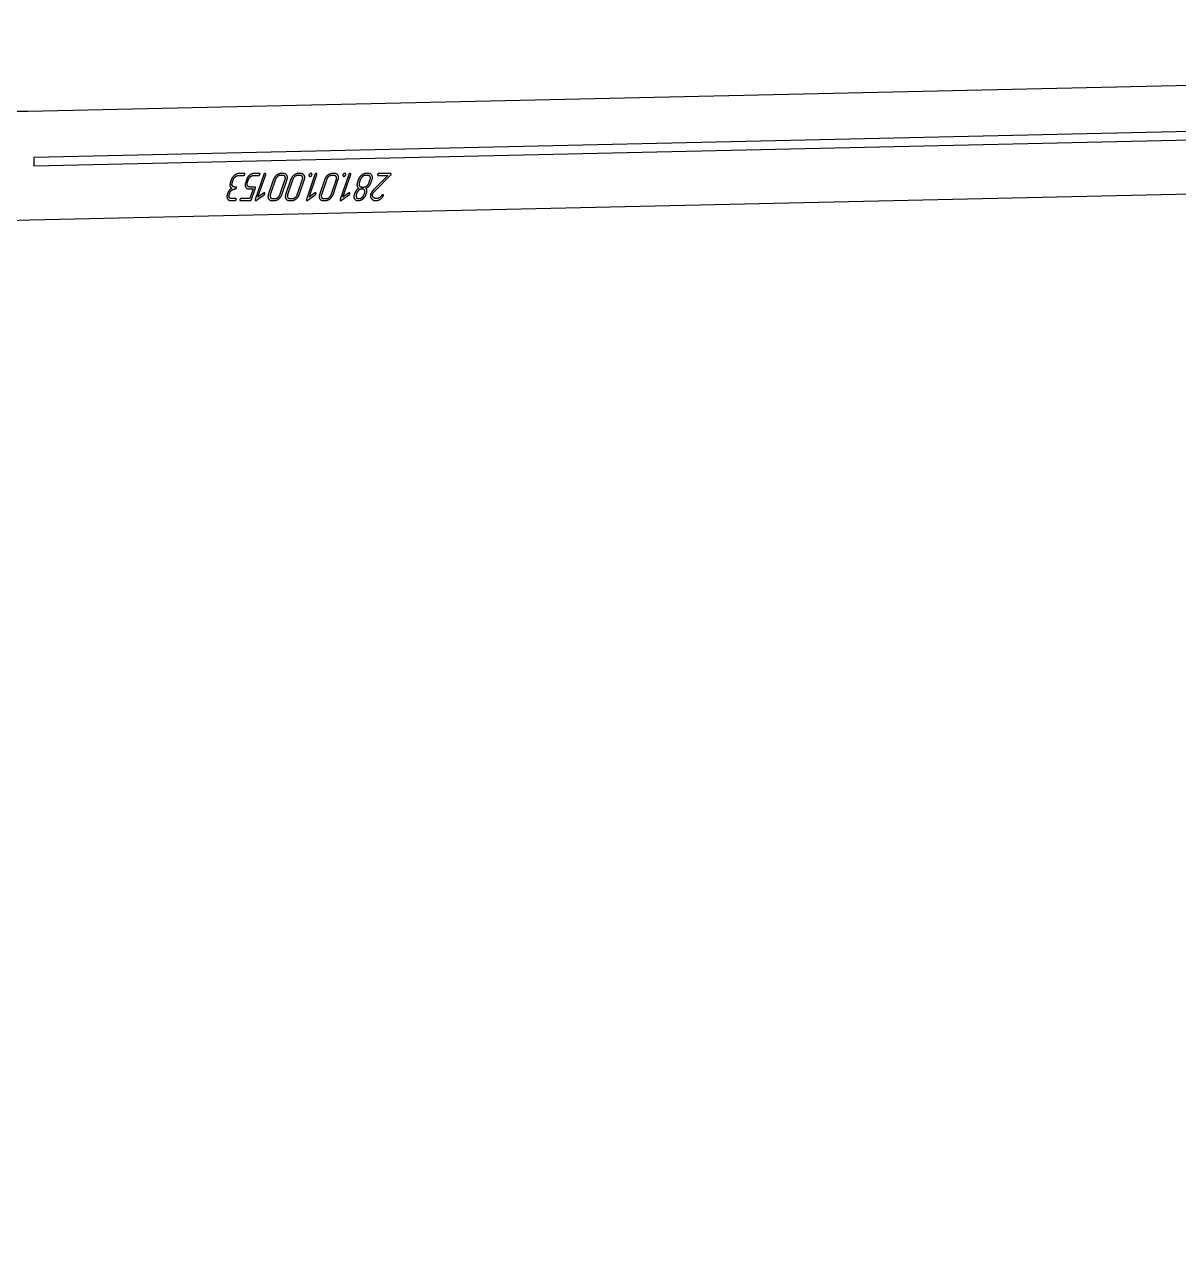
# Model space of a CAD drawing. Header units: millimetres. Extents: x 126 to 2152, y 202 to 1359.
# Drawn here: x 715 to 1138.8, y 910.6 to 1359.3 of the extents above; entities that cross this region are included whole.
import ezdxf

# ---------------------------------------------------------------- set-up
doc = ezdxf.new("R2010")
doc.units = ezdxf.units.MM
doc.linetypes.add('K5LT_BASIC', pattern=[0])
doc.layers.add('Engraving', color=7, linetype='Continuous')

msp = doc.modelspace()

# ---------------------------------------------------------------- linework, layer by layer
at = {"color": 150, "linetype": 'K5LT_BASIC', "lineweight": 25, "true_color": 0x0080ff}
for p, q in [((716.39, 1327.41), (2131.14, 1359.27)), ((2103.62, 1318.64), (716.99, 1287.41)), ((716.99, 1287.41), (696.63, 1286.69))]:
    msp.add_line(p, q, dxfattribs=at)
msp.add_open_spline([(545.54, 1316.14), (601.71, 1322.41), (659.22, 1328.02), (716.39, 1327.41)], degree=3, dxfattribs=at)
at = {"layer": 'Engraving', "color": 150, "linetype": 'K5LT_BASIC', "lineweight": 25, "true_color": 0x0080ff}
for p, q in [((2131.62, 1342.08), (718.42, 1310.41)), ((718.48, 1307.41), (2131.69, 1339.08)), ((718.42, 1310.41), (718.48, 1307.41)), ((791.05, 1302.42), (790.57, 1301)), ((791.28, 1301), (791.76, 1302.42)), ((793.66, 1303.84), (795.44, 1303.84)), ((795.68, 1304.55), (793.9, 1304.55)), ((796.6, 1302.41), (796.12, 1300.99)), ((796.83, 1300.99), (797.32, 1302.41)), ((799.21, 1303.84), (800.99, 1303.84)), ((801.24, 1304.55), (799.45, 1304.55)), ((802.86, 1304.19), (799.72, 1294.95)), ((800.72, 1295.81), (803.57, 1304.19)), ((806.47, 1302.41), (804.54, 1296.73)), ((807.18, 1302.41), (805.25, 1296.73)), ((808.81, 1296.73), (810.74, 1302.41)), ((809.8, 1303.84), (809.09, 1303.84)), ((810.04, 1304.55), (809.33, 1304.55)), ((809.52, 1296.73), (811.45, 1302.41)), ((812.82, 1302.41), (810.89, 1296.73)), ((813.53, 1302.41), (811.6, 1296.73)), ((815.16, 1296.73), (817.09, 1302.41)), ((816.15, 1303.84), (815.44, 1303.84)), ((816.39, 1304.55), (815.68, 1304.55)), ((815.87, 1296.73), (817.8, 1302.41)), ((821.65, 1304.19), (818.51, 1294.95)), ((819.51, 1295.81), (822.36, 1304.19)), ((825.25, 1302.41), (823.32, 1296.73)), ((825.97, 1302.41), (824.03, 1296.73)), ((827.59, 1296.73), (829.52, 1302.41)), ((828.59, 1303.84), (827.88, 1303.84)), ((828.83, 1304.55), (828.12, 1304.55)), ((828.3, 1296.73), (830.24, 1302.41)), ((834.08, 1304.19), (830.94, 1294.95)), ((831.94, 1295.81), (834.79, 1304.19)), ((837.7, 1302.41), (837.21, 1300.99)), ((838.41, 1302.42), (837.93, 1301)), ((841.02, 1303.84), (840.31, 1303.84)), ((841.26, 1304.55), (840.55, 1304.55)), ((841.48, 1301), (841.96, 1302.42)), ((842.19, 1301), (842.67, 1302.42)), ((848.48, 1303.84), (843.13, 1298.49)), ((843.59, 1298.09), (849.5, 1303.99)), ((844.9, 1303.84), (848.48, 1303.84)), ((849.39, 1304.55), (845.14, 1304.55)), ((789.71, 1297.44), (789.47, 1296.73)), ((789.79, 1297.68), (789.71, 1297.44)), ((789.84, 1297.82), (789.79, 1297.68)), ((789.93, 1297.96), (789.84, 1297.82)), ((790.18, 1296.73), (790.42, 1297.44)), ((792.57, 1299.58), (792.21, 1299.58)), ((797.52, 1298.87), (798.95, 1298.87)), ((798.95, 1298.87), (797.74, 1295.31)), ((799.55, 1299.58), (797.77, 1299.58)), ((798.33, 1294.95), (799.78, 1299.23)), ((800.24, 1294.71), (803.09, 1296.84)), ((802.76, 1297.33), (800.72, 1295.81)), ((819.03, 1294.71), (821.88, 1296.84)), ((821.55, 1297.33), (819.51, 1295.81)), ((831.46, 1294.71), (834.31, 1296.84)), ((833.98, 1297.33), (831.94, 1295.81)), ((836.36, 1297.45), (836.12, 1296.72)), ((837.08, 1297.45), (836.83, 1296.72)), ((838.86, 1299.58), (839.57, 1299.58)), ((839.67, 1296.72), (839.92, 1297.45)), ((840.38, 1296.72), (840.63, 1297.44)), ((843.16, 1297.56), (843.35, 1297.81)), ((843.35, 1297.81), (843.59, 1298.09)), ((790.88, 1294.6), (792.3, 1294.6)), ((792.54, 1295.31), (791.12, 1295.31)), ((794.3, 1294.6), (797.86, 1294.6)), ((797.74, 1295.31), (794.55, 1295.31)), ((805.95, 1294.6), (806.66, 1294.6)), ((806.19, 1295.31), (806.9, 1295.31)), ((812.3, 1294.6), (813.01, 1294.6)), ((812.54, 1295.31), (813.25, 1295.31)), ((824.74, 1294.6), (825.45, 1294.6)), ((824.98, 1295.31), (825.69, 1295.31)), ((836, 1296.28), (835.98, 1295.9)), ((836.04, 1296.5), (836, 1296.28)), ((836.12, 1296.72), (836.04, 1296.5)), ((837.53, 1294.6), (837.75, 1294.6)), ((837.75, 1294.6), (837.99, 1294.63)), ((837.99, 1294.63), (838.41, 1294.74)), ((846.79, 1296.28), (846.86, 1296.41))]:
    msp.add_line(p, q, dxfattribs=at)
for points, knots in [([(2131.69, 1339.08), (2124.07, 1316.24), (2116.38, 1293.21), (2108.67, 1270.12), (2108.52, 1269.67), (2107.62, 1266.97), (2105.85, 1261.69), (2103.08, 1254.02), (2100.25, 1246.15), (2097.23, 1238.34), (2094.01, 1230.61), (2091.45, 1224.12), (2089.2, 1219.02), (2087.01, 1213.89), (2083.74, 1206.96), (2078.55, 1195.38), (2071.09, 1180.84), (2063.54, 1166.64), (2057.17, 1155.46), (2050.75, 1144.31), (2037.09, 1122.62), (2019.02, 1096.53), (2002.77, 1076.07), (1996.19, 1068.18), (1995.42, 1067.26), (1994.8, 1066.51), (1993.64, 1065.13), (1991.39, 1062.42), (1988.16, 1058.66), (1984.23, 1054.12), (1978.85, 1048.32), (1972.33, 1041.05), (1956.47, 1024.55), (1938.2, 1007.14), (1915.81, 987.96), (1897.72, 973.43), (1873.9, 955.94), (1850.75, 940.69), (1829.16, 927.87), (1817.46, 921.37), (1810.77, 917.61), (1809.49, 916.89), (1808.87, 916.54), (1806.2, 915.04), (1473.17, 728.04), (1139.68, 540.77), (808.68, 354.89), (808.03, 354.53), (804.24, 352.4), (796.71, 348.46), (781.8, 340.58), (766.68, 333.14), (751.49, 325.82), (736.7, 319.11), (725.66, 314.32), (718.48, 311.24)], [0, 0, 0, 0, 2.414935, 2.434339, 2.441278, 2.462075, 2.720063, 2.999775, 3.279487, 3.559198, 3.83891, 4.118622, 4.258478, 4.398334, 4.678045, 5.026242, 5.671213, 6.316184, 6.63867, 6.961155, 7.606127, 9.208844, 10.14195, 10.224491, 10.239539, 10.262113, 10.322308, 10.420124, 10.615758, 10.818917, 11.022075, 11.40958, 11.797086, 13.317011, 13.939015, 14.752555, 15.642926, 16.901652, 17.531014, 18.160377, 18.243944, 18.300804, 18.307597, 18.31534, 18.607672, 56.605991, 56.667285, 56.673291, 56.680764, 57.10335, 57.525937, 58.37111, 58.793697, 59.216284, 60, 60, 60, 60]), ([(719.67, 308.48), (726.85, 311.56), (740.22, 317.34), (758.14, 325.65), (772.2, 332.52), (782.65, 337.73), (790.07, 341.56), (795.8, 344.58), (800.63, 347.12), (804.95, 349.41), (807.98, 351.06), (809.6, 351.97), (810.34, 352.39), (810.96, 352.73), (812.07, 353.36), (814.18, 354.54), (818.26, 356.83), (826.31, 361.36), (842.33, 370.35), (874.27, 388.28), (934.36, 422.03), (1035.67, 478.92), (1181.17, 560.63), (1355.86, 658.72), (1527.48, 755.09), (1664.22, 831.88), (1750.21, 880.16), (1791.92, 903.58), (1806.41, 911.72), (1809.81, 913.63), (1810.3, 913.91), (1810.62, 914.09), (1811.2, 914.41), (1812.42, 915.1), (1814.95, 916.52), (1819.63, 919.14), (1827.29, 923.43), (1839.31, 930.34), (1856.52, 940.88), (1879.12, 955.96), (1904.03, 974.39), (1927.46, 993.74), (1946.06, 1010.55), (1959.28, 1023.37), (1968.05, 1032.26), (1973.67, 1038.16), (1977.38, 1042.2), (1979.94, 1045.03), (1982.42, 1047.75), (1984.86, 1050.38), (1987.29, 1053.08), (1989.33, 1055.43), (1991.2, 1057.6), (1992.98, 1059.67), (1994.6, 1061.59), (1995.91, 1063.16), (1996.88, 1064.33), (1997.78, 1065.4), (1999.16, 1067.05), (2002.42, 1070.98), (2008.83, 1078.88), (2018.86, 1091.82), (2030.33, 1107.65), (2040.9, 1123.3), (2049.14, 1136.07), (2055.66, 1146.77), (2061.22, 1156.47), (2066.65, 1166.12), (2071.78, 1175.76), (2076.49, 1184.78), (2080.58, 1192.91), (2083.71, 1199.58), (2086.18, 1205.04), (2088.28, 1209.54), (2090.09, 1213.49), (2091.49, 1216.75), (2092.67, 1219.45), (2093.8, 1222.07), (2094.92, 1224.77), (2096.06, 1227.6), (2097.38, 1230.88), (2099.1, 1235.03), (2101.11, 1240.03), (2103.18, 1245.47), (2105.08, 1250.71), (2106.93, 1255.86), (2108.67, 1260.72), (2110.09, 1264.91), (2110.99, 1267.61), (2111.46, 1268.99), (2111.63, 1269.53), (2111.75, 1269.87), (2111.88, 1270.27), (2112.09, 1270.91), (2112.45, 1271.97), (2113.1, 1273.91), (2114.38, 1277.76), (2116.85, 1285.15), (2121.07, 1297.79), (2127.17, 1316.08), (2131.91, 1330.26), (2134.54, 1338.13)], [0, 0, 0, 0, 0.811876, 1.504466, 2.035779, 2.431174, 2.710495, 2.89715, 3.101331, 3.277245, 3.400625, 3.454665, 3.467997, 3.489136, 3.527825, 3.600351, 3.739265, 4.013015, 4.557339, 5.642735, 7.808115, 11.697941, 17.682851, 25.098547, 32.457093, 38.076361, 41.34858, 42.675901, 43.03204, 43.071034, 43.080177, 43.090111, 43.109137, 43.149087, 43.235051, 43.410066, 43.70559, 44.143143, 44.839081, 45.78647, 46.944329, 48.032631, 48.919827, 49.528655, 49.931692, 50.208607, 50.365577, 50.49622, 50.603591, 50.748993, 50.868173, 50.972807, 51.068705, 51.164471, 51.254523, 51.325643, 51.375532, 51.412507, 51.470676, 51.598241, 51.937615, 52.52103, 53.285143, 53.953457, 54.469618, 54.854008, 55.239989, 55.625424, 55.994888, 56.367031, 56.676552, 56.932077, 57.121761, 57.297564, 57.449895, 57.565193, 57.660641, 57.758616, 57.85578, 57.958812, 58.073377, 58.225133, 58.424976, 58.626084, 58.822268, 58.999083, 59.194731, 59.352846, 59.454276, 59.489305, 59.503548, 59.512789, 59.526371, 59.547778, 59.582344, 59.642142, 59.760271, 60.00204, 60.450263, 61.140286, 62, 62, 62, 62])]:
    msp.add_open_spline(points, degree=3, knots=knots, dxfattribs=at)
for points in [[(792.18, 1303.93), (791.35, 1303.3), (791.05, 1302.42)], [(791.76, 1302.42), (791.96, 1303.01), (792.51, 1303.42)], [(793.9, 1304.55), (793.02, 1304.55), (792.18, 1303.93)], [(792.51, 1303.42), (793.07, 1303.84), (793.66, 1303.84)], [(795.44, 1303.84), (795.62, 1303.84), (795.75, 1303.97)], [(795.91, 1304.45), (795.84, 1304.55), (795.68, 1304.55)], [(795.75, 1303.97), (795.89, 1304.11), (795.91, 1304.19)], [(795.91, 1304.19), (795.96, 1304.33), (795.91, 1304.45)], [(797.74, 1303.92), (796.9, 1303.29), (796.6, 1302.41)], [(797.32, 1302.41), (797.52, 1303.01), (798.07, 1303.42)], [(799.45, 1304.55), (798.58, 1304.55), (797.74, 1303.92)], [(798.07, 1303.42), (798.62, 1303.84), (799.21, 1303.84)], [(800.99, 1303.84), (801.17, 1303.84), (801.31, 1303.97)], [(801.47, 1304.45), (801.4, 1304.55), (801.24, 1304.55)], [(801.31, 1303.97), (801.44, 1304.11), (801.47, 1304.19)], [(801.47, 1304.19), (801.52, 1304.33), (801.47, 1304.45)], [(803.05, 1304.46), (802.92, 1304.36), (802.86, 1304.19)], [(803.34, 1304.55), (803.18, 1304.55), (803.05, 1304.46)], [(803.56, 1304.46), (803.4, 1304.55), (803.34, 1304.55)], [(803.57, 1304.19), (803.63, 1304.38), (803.56, 1304.46)], [(807.6, 1303.92), (806.77, 1303.29), (806.47, 1302.41)], [(807.95, 1303.43), (807.39, 1303.03), (807.18, 1302.41)], [(809.33, 1304.55), (808.44, 1304.55), (807.6, 1303.92)], [(809.09, 1303.84), (808.51, 1303.84), (807.95, 1303.43)], [(810.65, 1303.41), (810.36, 1303.84), (809.8, 1303.84)], [(811.31, 1303.93), (810.86, 1304.55), (810.04, 1304.55)], [(810.74, 1302.41), (810.93, 1302.99), (810.65, 1303.41)], [(811.45, 1302.41), (811.75, 1303.31), (811.31, 1303.93)], [(813.95, 1303.92), (813.12, 1303.29), (812.82, 1302.41)], [(814.3, 1303.43), (813.74, 1303.03), (813.53, 1302.41)], [(815.68, 1304.55), (814.79, 1304.55), (813.95, 1303.92)], [(815.44, 1303.84), (814.86, 1303.84), (814.3, 1303.43)], [(817, 1303.41), (816.71, 1303.84), (816.15, 1303.84)], [(817.66, 1303.93), (817.21, 1304.55), (816.39, 1304.55)], [(817.09, 1302.41), (817.28, 1302.99), (817, 1303.41)], [(817.8, 1302.41), (818.1, 1303.31), (817.66, 1303.93)], [(819.48, 1304.01), (819.42, 1303.82), (819.53, 1303.65)], [(819.75, 1304.38), (819.55, 1304.21), (819.48, 1304.01)], [(819.53, 1303.65), (819.64, 1303.48), (819.84, 1303.48)], [(820.2, 1304.55), (819.94, 1304.55), (819.75, 1304.38)], [(819.84, 1303.48), (820.1, 1303.48), (820.3, 1303.69)], [(820.54, 1304.4), (820.45, 1304.55), (820.2, 1304.55)], [(820.3, 1303.69), (820.51, 1303.89), (820.55, 1304.01)], [(820.55, 1304.01), (820.62, 1304.23), (820.54, 1304.4)], [(821.84, 1304.46), (821.7, 1304.36), (821.65, 1304.19)], [(822.12, 1304.55), (821.97, 1304.55), (821.84, 1304.46)], [(822.34, 1304.46), (822.19, 1304.55), (822.12, 1304.55)], [(822.36, 1304.19), (822.42, 1304.38), (822.34, 1304.46)], [(826.39, 1303.92), (825.55, 1303.29), (825.25, 1302.41)], [(826.74, 1303.43), (826.17, 1303.03), (825.97, 1302.41)], [(828.12, 1304.55), (827.23, 1304.55), (826.39, 1303.92)], [(827.88, 1303.84), (827.3, 1303.84), (826.74, 1303.43)], [(829.43, 1303.41), (829.15, 1303.84), (828.59, 1303.84)], [(830.09, 1303.93), (829.65, 1304.55), (828.83, 1304.55)], [(829.52, 1302.41), (829.72, 1302.99), (829.43, 1303.41)], [(830.24, 1302.41), (830.54, 1303.31), (830.09, 1303.93)], [(831.92, 1304.01), (831.85, 1303.82), (831.97, 1303.65)], [(832.18, 1304.38), (831.98, 1304.21), (831.92, 1304.01)], [(831.97, 1303.65), (832.08, 1303.48), (832.27, 1303.48)], [(832.63, 1304.55), (832.38, 1304.55), (832.18, 1304.38)], [(832.27, 1303.48), (832.53, 1303.48), (832.74, 1303.69)], [(832.97, 1304.4), (832.88, 1304.55), (832.63, 1304.55)], [(832.74, 1303.69), (832.94, 1303.89), (832.99, 1304.01)], [(832.99, 1304.01), (833.06, 1304.23), (832.97, 1304.4)], [(834.27, 1304.46), (834.14, 1304.36), (834.08, 1304.19)], [(834.56, 1304.55), (834.4, 1304.55), (834.27, 1304.46)], [(834.78, 1304.46), (834.62, 1304.55), (834.56, 1304.55)], [(834.79, 1304.19), (834.86, 1304.38), (834.78, 1304.46)], [(838.83, 1303.93), (838, 1303.3), (837.7, 1302.41)], [(839.16, 1303.42), (838.61, 1303.01), (838.41, 1302.42)], [(840.55, 1304.55), (839.67, 1304.55), (838.83, 1303.93)], [(840.31, 1303.84), (839.72, 1303.84), (839.16, 1303.42)], [(841.87, 1303.41), (841.58, 1303.84), (841.02, 1303.84)], [(842.53, 1303.93), (842.08, 1304.55), (841.26, 1304.55)], [(841.96, 1302.42), (842.15, 1302.99), (841.87, 1303.41)], [(842.67, 1302.42), (842.98, 1303.31), (842.53, 1303.93)], [(844.66, 1304.19), (844.62, 1304.06), (844.7, 1303.95)], [(844.84, 1304.43), (844.71, 1304.32), (844.66, 1304.19)], [(844.7, 1303.95), (844.77, 1303.84), (844.9, 1303.84)], [(845.14, 1304.55), (844.97, 1304.55), (844.84, 1304.43)], [(849.6, 1304.43), (849.52, 1304.55), (849.39, 1304.55)], [(849.5, 1303.99), (849.57, 1304.06), (849.61, 1304.16)], [(849.61, 1304.16), (849.66, 1304.31), (849.6, 1304.43)], [(790.22, 1298.37), (790.02, 1298.15), (789.93, 1297.96)], [(791.07, 1299.11), (790.54, 1298.74), (790.22, 1298.37)], [(790.42, 1297.44), (790.63, 1298.04), (791.18, 1298.45)], [(790.57, 1301), (790.36, 1300.4), (790.51, 1299.87)], [(790.51, 1299.87), (790.66, 1299.34), (791.07, 1299.11)], [(791.18, 1298.45), (791.73, 1298.86), (792.33, 1298.86)], [(791.34, 1299.99), (791.08, 1300.41), (791.28, 1301)], [(792.21, 1299.58), (791.61, 1299.58), (791.34, 1299.99)], [(792.33, 1298.86), (792.51, 1298.86), (792.64, 1299)], [(792.8, 1299.48), (792.73, 1299.58), (792.57, 1299.58)], [(792.64, 1299), (792.78, 1299.14), (792.8, 1299.22)], [(792.8, 1299.22), (792.85, 1299.36), (792.8, 1299.48)], [(796.12, 1300.99), (795.82, 1300.12), (796.24, 1299.49)], [(796.24, 1299.49), (796.65, 1298.87), (797.52, 1298.87)], [(796.9, 1299.99), (796.63, 1300.4), (796.83, 1300.99)], [(797.77, 1299.58), (797.18, 1299.58), (796.9, 1299.99)], [(799.78, 1299.23), (799.9, 1299.58), (799.55, 1299.58)], [(803.04, 1297.44), (802.9, 1297.44), (802.76, 1297.33)], [(803.26, 1297.33), (803.19, 1297.44), (803.04, 1297.44)], [(803.09, 1296.84), (803.26, 1297.02), (803.28, 1297.08)], [(803.28, 1297.08), (803.33, 1297.23), (803.26, 1297.33)], [(821.83, 1297.44), (821.69, 1297.44), (821.55, 1297.33)], [(822.04, 1297.33), (821.97, 1297.44), (821.83, 1297.44)], [(821.88, 1296.84), (822.05, 1297.02), (822.06, 1297.08)], [(822.06, 1297.08), (822.12, 1297.23), (822.04, 1297.33)], [(834.26, 1297.44), (834.13, 1297.44), (833.98, 1297.33)], [(834.48, 1297.33), (834.41, 1297.44), (834.26, 1297.44)], [(834.31, 1296.84), (834.48, 1297.02), (834.5, 1297.08)], [(834.5, 1297.08), (834.55, 1297.23), (834.48, 1297.33)], [(836.87, 1298.37), (836.54, 1297.97), (836.36, 1297.45)], [(837.71, 1299.1), (837.2, 1298.77), (836.87, 1298.37)], [(837.84, 1298.46), (837.28, 1298.05), (837.08, 1297.45)], [(837.21, 1300.99), (837.01, 1300.4), (837.16, 1299.87)], [(837.16, 1299.87), (837.31, 1299.34), (837.71, 1299.1)], [(837.93, 1301), (837.73, 1300.41), (837.99, 1299.99)], [(838.98, 1298.86), (838.41, 1298.86), (837.84, 1298.46)], [(837.99, 1299.99), (838.26, 1299.58), (838.86, 1299.58)], [(839.85, 1298.45), (839.57, 1298.86), (838.98, 1298.86)], [(839.57, 1299.58), (840.16, 1299.58), (840.72, 1299.99)], [(839.92, 1297.45), (840.12, 1298.04), (839.85, 1298.45)], [(840.4, 1299.11), (841.07, 1299.45), (841.53, 1299.95)], [(840.73, 1298.38), (840.66, 1298.81), (840.4, 1299.11)], [(840.63, 1297.44), (840.8, 1297.95), (840.73, 1298.38)], [(840.72, 1299.99), (841.28, 1300.41), (841.48, 1301)], [(841.53, 1299.95), (842, 1300.45), (842.19, 1301)], [(842.16, 1297.04), (841.82, 1296.02), (842.41, 1295.29)], [(842.5, 1297.72), (842.28, 1297.38), (842.16, 1297.04)], [(843.13, 1298.49), (842.72, 1298.05), (842.5, 1297.72)], [(843.06, 1295.82), (842.65, 1296.32), (842.89, 1297.04)], [(842.89, 1297.04), (842.99, 1297.31), (843.16, 1297.56)], [(789.47, 1296.73), (789.17, 1295.84), (789.57, 1295.22)], [(789.57, 1295.22), (789.98, 1294.6), (790.88, 1294.6)], [(790.25, 1295.73), (789.98, 1296.14), (790.18, 1296.73)], [(791.12, 1295.31), (790.52, 1295.31), (790.25, 1295.73)], [(792.3, 1294.6), (792.48, 1294.6), (792.61, 1294.74)], [(792.77, 1295.21), (792.7, 1295.31), (792.54, 1295.31)], [(792.61, 1294.74), (792.75, 1294.88), (792.78, 1294.95)], [(792.78, 1294.95), (792.82, 1295.1), (792.77, 1295.21)], [(794.07, 1294.95), (794.03, 1294.83), (794.1, 1294.71)], [(794.24, 1295.2), (794.11, 1295.08), (794.07, 1294.95)], [(794.1, 1294.71), (794.18, 1294.6), (794.3, 1294.6)], [(794.55, 1295.31), (794.37, 1295.31), (794.24, 1295.2)], [(797.86, 1294.6), (798.21, 1294.6), (798.33, 1294.95)], [(799.72, 1294.95), (799.67, 1294.8), (799.74, 1294.7)], [(799.74, 1294.7), (799.82, 1294.61), (799.96, 1294.61)], [(799.96, 1294.61), (800.11, 1294.61), (800.24, 1294.71)], [(804.54, 1296.73), (804.23, 1295.84), (804.66, 1295.22)], [(804.66, 1295.22), (805.08, 1294.6), (805.95, 1294.6)], [(805.25, 1296.73), (805.05, 1296.15), (805.33, 1295.73)], [(805.33, 1295.73), (805.6, 1295.31), (806.19, 1295.31)], [(806.66, 1294.6), (807.56, 1294.6), (808.39, 1295.24)], [(806.9, 1295.31), (807.49, 1295.31), (808.05, 1295.73)], [(808.05, 1295.73), (808.61, 1296.14), (808.81, 1296.73)], [(808.39, 1295.24), (809.23, 1295.88), (809.52, 1296.73)], [(810.89, 1296.73), (810.58, 1295.84), (811.01, 1295.22)], [(811.01, 1295.22), (811.43, 1294.6), (812.3, 1294.6)], [(811.6, 1296.73), (811.4, 1296.15), (811.68, 1295.73)], [(811.68, 1295.73), (811.95, 1295.31), (812.54, 1295.31)], [(813.01, 1294.6), (813.91, 1294.6), (814.74, 1295.24)], [(813.25, 1295.31), (813.84, 1295.31), (814.4, 1295.73)], [(814.4, 1295.73), (814.96, 1296.14), (815.16, 1296.73)], [(814.74, 1295.24), (815.58, 1295.88), (815.87, 1296.73)], [(818.51, 1294.95), (818.45, 1294.8), (818.53, 1294.7)], [(818.53, 1294.7), (818.61, 1294.61), (818.75, 1294.61)], [(818.75, 1294.61), (818.89, 1294.61), (819.03, 1294.71)], [(823.32, 1296.73), (823.02, 1295.84), (823.44, 1295.22)], [(823.44, 1295.22), (823.86, 1294.6), (824.74, 1294.6)], [(824.03, 1296.73), (823.84, 1296.15), (824.11, 1295.73)], [(824.11, 1295.73), (824.39, 1295.31), (824.98, 1295.31)], [(825.45, 1294.6), (826.34, 1294.6), (827.18, 1295.24)], [(825.69, 1295.31), (826.28, 1295.31), (826.84, 1295.73)], [(826.84, 1295.73), (827.39, 1296.14), (827.59, 1296.73)], [(827.18, 1295.24), (828.01, 1295.88), (828.3, 1296.73)], [(830.94, 1294.95), (830.89, 1294.8), (830.97, 1294.7)], [(830.97, 1294.7), (831.04, 1294.61), (831.19, 1294.61)], [(831.19, 1294.61), (831.33, 1294.61), (831.46, 1294.71)], [(835.98, 1295.9), (836.01, 1295.52), (836.22, 1295.22)], [(836.22, 1295.22), (836.65, 1294.6), (837.53, 1294.6)], [(836.83, 1296.72), (836.63, 1296.13), (836.9, 1295.72)], [(836.9, 1295.72), (837.17, 1295.31), (837.76, 1295.31)], [(837.76, 1295.31), (838.35, 1295.31), (838.91, 1295.72)], [(838.41, 1294.74), (838.83, 1294.9), (839.25, 1295.21)], [(838.91, 1295.72), (839.47, 1296.13), (839.67, 1296.72)], [(839.25, 1295.21), (840.1, 1295.9), (840.38, 1296.72)], [(842.41, 1295.29), (842.97, 1294.59), (843.99, 1294.59)], [(843.54, 1295.46), (843.24, 1295.6), (843.06, 1295.82)], [(844.2, 1295.32), (843.84, 1295.32), (843.54, 1295.46)], [(843.99, 1294.59), (844.73, 1294.59), (845.42, 1294.98)], [(845.21, 1295.59), (844.69, 1295.32), (844.2, 1295.32)], [(846.21, 1296.52), (845.72, 1295.86), (845.21, 1295.59)], [(845.42, 1294.98), (846.2, 1295.42), (846.79, 1296.28)], [(846.39, 1296.7), (846.29, 1296.64), (846.21, 1296.52)], [(846.61, 1296.76), (846.48, 1296.74), (846.39, 1296.7)], [(846.83, 1296.66), (846.76, 1296.76), (846.61, 1296.76)], [(846.86, 1296.41), (846.91, 1296.57), (846.83, 1296.66)]]:
    msp.add_open_spline(points, degree=2, dxfattribs=at)

doc.saveas('drawing.dxf')
